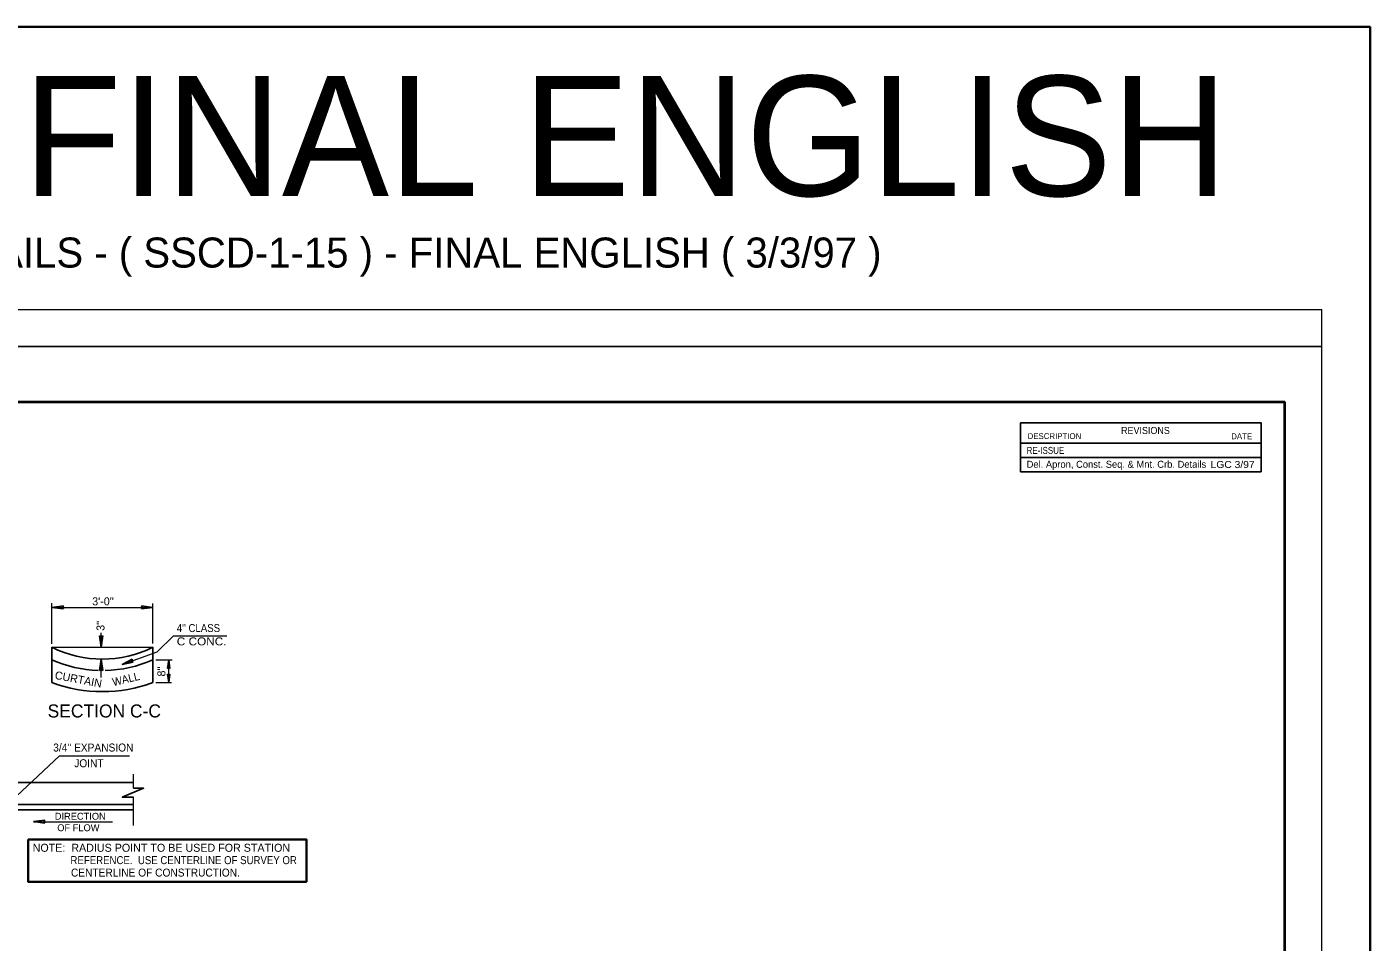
# Model space of a CAD drawing. Extents: x 570 to 607.1, y 62.1 to 89.4.
# Drawn here: x 589.01 to 607.13, y 77.07 to 89.42 of the extents above; entities that cross this region are included whole.
import ezdxf

# ---------------------------------------------------------------- set-up
doc = ezdxf.new("R2010")
doc.units = 0
doc.header["$LTSCALE"] = 0.045
doc.layers.add('1', color=7, linetype='Continuous', lineweight=13)
doc.layers.add('25', color=7, linetype='Continuous', lineweight=40)

msp = doc.modelspace()

# ---------------------------------------------------------------- linework, layer by layer
at = {"layer": '1'}
for p, q in [((570.48642, 85.60708), (606.48375, 85.60708)), ((606.48375, 62.60883), (606.48375, 85.60708)), ((589.34742, 81.09292), (589.34742, 81.64558)), ((589.34742, 81.58658), (590.70725, 81.58658)), ((590.70725, 81.09867), (590.70725, 81.64033)), ((590.01167, 81.04792), (590.01167, 81.2435)), ((589.34742, 81.04792), (590.70725, 81.04792)), ((590.01167, 80.64008), (590.01167, 80.88842)), ((590.74925, 80.87883), (590.969, 80.87883)), ((590.924, 80.571), (590.924, 80.87883)), ((590.74925, 80.571), (590.96042, 80.571)), ((588.86667, 79.03775), (589.44925, 79.58483)), ((589.44925, 79.58483), (590.39533, 79.58217)), ((590.4475, 79.14775), (590.4475, 79.33625)), ((590.4475, 78.64308), (590.4475, 79.02467)), ((589.09883, 78.69583), (590.16483, 78.69583))]:
    msp.add_line(p, q, dxfattribs=at)
at = {"layer": '1', "lineweight": 40}
for p in [(573.48617, 84.35725), (605.98375, 63.85875)]:
    msp.add_line(p, (605.98375, 84.35725), dxfattribs=at)
at = {"layer": '1', "lineweight": 25}
for p, q in [((589.3475, 81.5865), (589.50075, 81.60758)), ((589.3475, 81.5865), (589.50075, 81.56542)), ((590.70725, 81.58667), (590.554, 81.60775)), ((590.70725, 81.58667), (590.554, 81.56558)), ((589.34742, 81.04792), (589.34742, 80.571)), ((590.01167, 81.048), (589.99067, 81.20125)), ((590.01167, 81.048), (590.03275, 81.20125)), ((590.70725, 81.04792), (590.70725, 80.571)), ((590.01158, 80.88842), (589.9905, 80.73517)), ((590.01158, 80.88842), (590.03258, 80.73517)), ((590.29275, 80.81758), (590.43008, 80.88875)), ((590.29275, 80.81758), (590.44417, 80.84908)), ((590.92392, 80.87883), (590.90817, 80.76383)), ((590.92392, 80.87883), (590.93975, 80.76383)), ((590.92408, 80.571), (590.90825, 80.68592)), ((590.92408, 80.571), (590.93983, 80.68592)), ((588.86775, 79.224), (590.4475, 79.224)), ((586.838, 78.855), (590.4475, 78.855)), ((588.86775, 78.92883), (590.4475, 78.92883)), ((589.09883, 78.69592), (589.25208, 78.717)), ((589.09883, 78.69592), (589.25208, 78.67492))]:
    msp.add_line(p, q, dxfattribs=at)
at = {"layer": '1', "lineweight": 35}
for points in [[(570.03283, 62.06825), (607.13467, 62.06825), (607.13467, 89.4175), (570.03283, 89.4175)], [(589.02433, 78.45583), (592.78075, 78.45583), (592.78075, 77.88483), (589.02433, 77.88483)]]:
    msp.add_lwpolyline(points, close=True, dxfattribs=at)
at = {"layer": '1', "lineweight": 25}
for points in [[(571.98633, 63.10883), (571.98633, 85.10717), (606.48375, 85.10717)], [(589.50075, 81.60758), (589.48892, 81.58633), (589.50075, 81.56542)], [(590.554, 81.56558), (590.56583, 81.58692), (590.554, 81.60775)], [(589.99067, 81.20125), (590.01192, 81.18942), (590.03275, 81.20125)], [(590.43008, 80.88875), (590.426, 80.86475), (590.44417, 80.84908)], [(590.03258, 80.73517), (590.01133, 80.747), (589.9905, 80.73517)], [(590.93975, 80.76383), (590.92375, 80.77275), (590.90817, 80.76383)], [(590.90825, 80.68592), (590.92425, 80.67708), (590.93983, 80.68592)], [(590.4475, 79.02467), (590.29625, 79.02467), (590.58333, 79.14625), (590.4475, 79.14775)], [(589.25208, 78.67492), (589.24025, 78.69617), (589.25208, 78.717)]]:
    msp.add_lwpolyline(points, dxfattribs=at)
at = {"layer": '1'}
msp.add_lwpolyline([(590.29267, 80.81767), (590.76842, 80.98683), (590.98692, 81.20417), (591.70825, 81.20417)], dxfattribs=at)
at = {"layer": '1', "lineweight": 25}
for radius, start, end in [(1.52805, 243.57966, 296.42034), (1.6812, 246.14527, 268.10081), (1.6812, 271.22732, 293.85473), (1.96668, 249.77464, 290.22536)]:
    msp.add_arc((590.02736, 82.4164), radius, start, end, dxfattribs=at)
at = {"layer": '25', "lineweight": 25}
for p, q in [((602.41842, 83.8005), (605.66508, 83.8005)), ((602.41842, 83.60925), (605.66567, 83.60925))]:
    msp.add_line(p, q, dxfattribs=at)
msp.add_lwpolyline([(605.66567, 83.41642), (605.66567, 84.07467), (602.41842, 84.07467), (602.41842, 83.41642)], close=True, dxfattribs=at)

# ---------------------------------------------------------------- texts
at = {"layer": '1'}
for s, height, p in [('1988/96 SPECS - FINAL ENGLISH', 1.62, (571.25867, 87.13683)), ('( p. 93 ) STORM SEWER CONSTRUCTION DETAILS - ( SSCD-1-15 ) - FINAL ENGLISH ( 3/3/97 )', 0.405, (576.73858, 86.17067)), ("3'-0''", 0.108, (589.89042, 81.61367)), ('SECTION C-C', 0.1759, (589.28892, 80.10133)), ('DIRECTION ', 0.09343, (589.38567, 78.72225)), ('OF FLOW', 0.09343, (589.41933, 78.56708)), ('NOTE:  RADIUS POINT TO BE USED FOR STATION', 0.108, (589.08667, 78.28983))]:
    msp.add_text(s, height=height, dxfattribs=at).set_placement(p)
for s, rotation, p in [("3''", 90, (590.05633, 81.26975)), ('CURTAIN ', 349.209, (589.37933, 80.62325)), ("8''", 90, (590.87783, 80.65408))]:
    msp.add_text(s, height=0.108, rotation=rotation, dxfattribs=at).set_placement(p)
for s, width, p in [("4'' CLASS", 0.9, (591.03167, 81.25383)), ('C CONC.', 1.1, (591.03167, 81.07383)), ("3/4'' EXPANSION ", 0.95, (589.36442, 79.642)), ('JOINT', 0.95, (589.64767, 79.42983)), ('REFERENCE.  USE CENTERLINE OF SURVEY OR', 0.9, (589.597, 78.12292)), ('CENTERLINE OF CONSTRUCTION.', 0.95, (589.60383, 77.955))]:
    msp.add_text(s, height=0.108, dxfattribs=dict(at, width=width)).set_placement(p)
at = {"layer": '1', "width": 0.95}
msp.add_text('WALL', height=0.108, rotation=13.217, dxfattribs=at).set_placement((590.17567, 80.52425))
at = {"layer": '25'}
for s, height, p in [('DESCRIPTION', 0.07927, (602.51275, 83.85717)), ('DATE', 0.07927, (605.26042, 83.85525)), ('Del. Apron, Const. Seq. & Mnt. Crb. Details', 0.0945, (602.49933, 83.4695))]:
    msp.add_text(s, height=height, dxfattribs=at).set_placement(p)
for s, height, width, p in [('REVISIONS', 0.09512, 0.95, (603.77367, 83.92558)), ('RE-ISSUE ', 0.0945, 0.85, (602.49933, 83.657)), ('LGC 3/97', 0.0945, 1.1, (604.98142, 83.467))]:
    msp.add_text(s, height=height, dxfattribs=dict(at, width=width)).set_placement(p)

doc.saveas('drawing.dxf')
